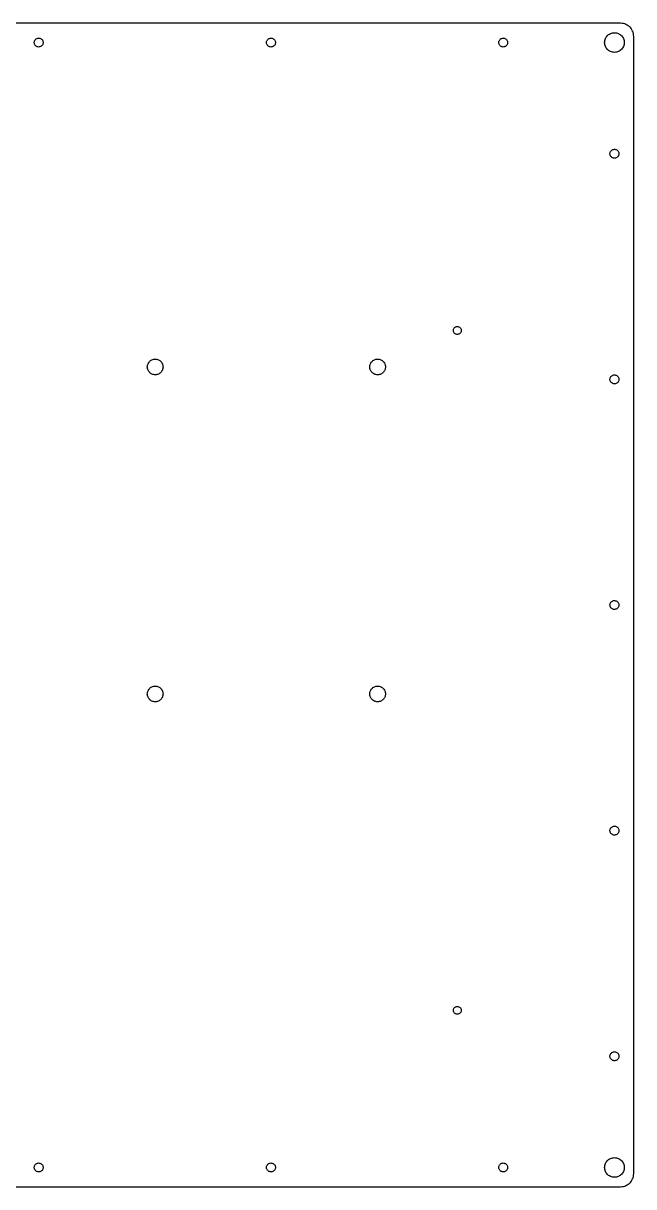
# Model space of a CAD drawing. Header units: metres. Extents: x -227 to 227, y -222 to 222.
# Drawn here: x -5.9 to 227.4, y -222.4 to 222.4 of the extents above; entities that cross this region are included whole.
import ezdxf

# ---------------------------------------------------------------- set-up
doc = ezdxf.new("R2010")
doc.units = ezdxf.units.M

msp = doc.modelspace()

# ---------------------------------------------------------------- linework, layer by layer
for p, q in [((222.375, 222.375), (-222.375, 222.375)), ((222.898, 222.348), (222.375, 222.375)), ((217.491, 217.787), (217.796, 218.034)), ((217.796, 218.034), (218.125, 218.248)), ((218.125, 218.248), (218.475, 218.426)), ((218.475, 218.426), (218.841, 218.566)), ((218.841, 218.566), (219.22, 218.668)), ((219.22, 218.668), (219.608, 218.729)), ((219.608, 218.729), (220, 218.75)), ((220, 218.75), (220.392, 218.729)), ((220.392, 218.729), (220.78, 218.668)), ((220.78, 218.668), (221.159, 218.566)), ((221.159, 218.566), (221.525, 218.426)), ((221.525, 218.426), (221.875, 218.248)), ((221.875, 218.248), (222.204, 218.034)), ((222.204, 218.034), (222.509, 217.787)), ((223.415, 222.266), (222.898, 222.348)), ((223.92, 222.13), (223.415, 222.266)), ((224.409, 221.943), (223.92, 222.13)), ((224.875, 221.705), (224.409, 221.943)), ((225.314, 221.42), (224.875, 221.705)), ((225.721, 221.091), (225.314, 221.42)), ((226.091, 220.721), (225.721, 221.091)), ((226.42, 220.314), (226.091, 220.721)), ((226.705, 219.875), (226.42, 220.314)), ((226.943, 219.409), (226.705, 219.875)), ((227.13, 218.92), (226.943, 219.409)), ((227.266, 218.415), (227.13, 218.92)), ((227.348, 217.898), (227.266, 218.415)), ((-1.69545, 215.124), (-1.65932, 215.37)), ((-1.69545, 214.876), (-1.69545, 215.124)), ((-1.65932, 214.63), (-1.69545, 214.876)), ((-1.65932, 215.37), (-1.58781, 215.607)), ((-1.58781, 214.393), (-1.65932, 214.63)), ((-1.58781, 215.607), (-1.48248, 215.832)), ((-1.48248, 214.168), (-1.58781, 214.393)), ((-1.48248, 215.832), (-1.34554, 216.039)), ((-1.34554, 213.961), (-1.48248, 214.168)), ((-1.34554, 216.039), (-1.17992, 216.224)), ((-1.17992, 213.776), (-1.34554, 213.961)), ((-1.17992, 216.224), (-0.98915, 216.383)), ((-0.98915, 213.617), (-1.17992, 213.776)), ((-0.98915, 216.383), (-0.7773, 216.512)), ((-0.7773, 213.488), (-0.98915, 213.617)), ((-0.7773, 216.512), (-0.54889, 216.609)), ((-0.54889, 213.391), (-0.7773, 213.488)), ((-0.54889, 216.609), (-0.30878, 216.672)), ((-0.30878, 216.672), (-0.06207, 216.699)), ((-0.06207, 216.699), (0.18593, 216.69)), ((0.18593, 216.69), (0.42998, 216.645)), ((0.42998, 216.645), (0.66487, 216.565)), ((0.66487, 216.565), (0.88559, 216.451)), ((0.88559, 213.549), (0.66487, 213.435)), ((0.88559, 216.451), (1.08743, 216.307)), ((1.08743, 213.693), (0.88559, 213.549)), ((1.08743, 216.307), (1.2661, 216.134)), ((1.2661, 213.866), (1.08743, 213.693)), ((1.2661, 216.134), (1.41779, 215.938)), ((1.41779, 214.062), (1.2661, 213.866)), ((1.41779, 215.938), (1.53926, 215.722)), ((1.53926, 214.278), (1.41779, 214.062)), ((1.53926, 215.722), (1.62791, 215.49)), ((1.62791, 214.51), (1.53926, 214.278)), ((1.62791, 215.49), (1.68187, 215.248)), ((1.68187, 214.752), (1.62791, 214.51)), ((1.68187, 215.248), (1.7, 215)), ((1.7, 215), (1.68187, 214.752)), ((87.0545, 215.124), (87.0907, 215.37)), ((87.0545, 214.876), (87.0545, 215.124)), ((87.0907, 214.63), (87.0545, 214.876)), ((87.0907, 215.37), (87.1622, 215.607)), ((87.1622, 214.393), (87.0907, 214.63)), ((87.1622, 215.607), (87.2675, 215.832)), ((87.2675, 214.168), (87.1622, 214.393)), ((87.2675, 215.832), (87.4044, 216.039)), ((87.4044, 213.961), (87.2675, 214.168)), ((87.4044, 216.039), (87.5701, 216.224)), ((87.5701, 213.776), (87.4044, 213.961)), ((87.5701, 216.224), (87.7608, 216.383)), ((87.7608, 213.617), (87.5701, 213.776)), ((87.7608, 216.383), (87.9727, 216.512)), ((87.9727, 213.488), (87.7608, 213.617)), ((87.9727, 216.512), (88.2011, 216.609)), ((88.2011, 213.391), (87.9727, 213.488)), ((88.2011, 216.609), (88.4412, 216.672)), ((88.4412, 216.672), (88.6879, 216.699)), ((88.6879, 216.699), (88.9359, 216.69)), ((88.9359, 216.69), (89.18, 216.645)), ((89.18, 216.645), (89.4149, 216.565)), ((89.4149, 216.565), (89.6356, 216.451)), ((89.6356, 213.549), (89.4149, 213.435)), ((89.6356, 216.451), (89.8374, 216.307)), ((89.8374, 213.693), (89.6356, 213.549)), ((89.8374, 216.307), (90.0161, 216.134)), ((90.0161, 213.866), (89.8374, 213.693)), ((90.0161, 216.134), (90.1678, 215.938)), ((90.1678, 214.062), (90.0161, 213.866)), ((90.1678, 215.938), (90.2893, 215.722)), ((90.2893, 214.278), (90.1678, 214.062)), ((90.2893, 215.722), (90.3779, 215.49)), ((90.3779, 214.51), (90.2893, 214.278)), ((90.3779, 215.49), (90.4319, 215.248)), ((90.4319, 214.752), (90.3779, 214.51)), ((90.4319, 215.248), (90.45, 215)), ((90.45, 215), (90.4319, 214.752)), ((175.805, 215.124), (175.841, 215.37)), ((175.805, 214.876), (175.805, 215.124)), ((175.841, 214.63), (175.805, 214.876)), ((175.841, 215.37), (175.912, 215.607)), ((175.912, 214.393), (175.841, 214.63)), ((175.912, 215.607), (176.018, 215.832)), ((176.018, 214.168), (175.912, 214.393)), ((176.018, 215.832), (176.154, 216.039)), ((176.154, 213.961), (176.018, 214.168)), ((176.154, 216.039), (176.32, 216.224)), ((176.32, 213.776), (176.154, 213.961)), ((176.32, 216.224), (176.511, 216.383)), ((176.511, 213.617), (176.32, 213.776)), ((176.511, 216.383), (176.723, 216.512)), ((176.723, 213.488), (176.511, 213.617)), ((176.723, 216.512), (176.951, 216.609)), ((176.951, 213.391), (176.723, 213.488)), ((176.951, 216.609), (177.191, 216.672)), ((177.191, 216.672), (177.438, 216.699)), ((177.438, 216.699), (177.686, 216.69)), ((177.686, 216.69), (177.93, 216.645)), ((177.93, 216.645), (178.165, 216.565)), ((178.165, 216.565), (178.386, 216.451)), ((178.386, 213.549), (178.165, 213.435)), ((178.386, 216.451), (178.587, 216.307)), ((178.587, 213.693), (178.386, 213.549)), ((178.587, 216.307), (178.766, 216.134)), ((178.766, 213.866), (178.587, 213.693)), ((178.766, 216.134), (178.918, 215.938)), ((178.918, 214.062), (178.766, 213.866)), ((178.918, 215.938), (179.039, 215.722)), ((179.039, 214.278), (178.918, 214.062)), ((179.039, 215.722), (179.128, 215.49)), ((179.128, 214.51), (179.039, 214.278)), ((179.128, 215.49), (179.182, 215.248)), ((179.182, 214.752), (179.128, 214.51)), ((179.182, 215.248), (179.2, 215)), ((179.2, 215), (179.182, 214.752)), ((216.25, 215), (216.271, 215.392)), ((216.271, 214.608), (216.25, 215)), ((216.271, 215.392), (216.332, 215.78)), ((216.332, 214.22), (216.271, 214.608)), ((216.332, 215.78), (216.434, 216.159)), ((216.434, 213.841), (216.332, 214.22)), ((216.434, 216.159), (216.574, 216.525)), ((216.574, 213.475), (216.434, 213.841)), ((216.574, 216.525), (216.752, 216.875)), ((216.752, 216.875), (216.966, 217.204)), ((216.966, 217.204), (217.213, 217.509)), ((217.213, 217.509), (217.491, 217.787)), ((222.509, 217.787), (222.787, 217.509)), ((222.787, 217.509), (223.034, 217.204)), ((223.034, 217.204), (223.248, 216.875)), ((223.248, 216.875), (223.426, 216.525)), ((223.426, 216.525), (223.566, 216.159)), ((223.566, 213.841), (223.426, 213.475)), ((223.566, 216.159), (223.668, 215.78)), ((223.668, 214.22), (223.566, 213.841)), ((223.668, 215.78), (223.729, 215.392)), ((223.729, 214.608), (223.668, 214.22)), ((223.729, 215.392), (223.75, 215)), ((223.75, 215), (223.729, 214.608)), ((227.375, 217.375), (227.348, 217.898)), ((227.375, -217.375), (227.375, 217.375)), ((-0.30878, 213.328), (-0.54889, 213.391)), ((-0.06207, 213.301), (-0.30878, 213.328)), ((0.18593, 213.31), (-0.06207, 213.301)), ((0.42998, 213.355), (0.18593, 213.31)), ((0.66487, 213.435), (0.42998, 213.355)), ((88.4412, 213.328), (88.2011, 213.391)), ((88.6879, 213.301), (88.4412, 213.328)), ((88.9359, 213.31), (88.6879, 213.301)), ((89.18, 213.355), (88.9359, 213.31)), ((89.4149, 213.435), (89.18, 213.355)), ((177.191, 213.328), (176.951, 213.391)), ((177.438, 213.301), (177.191, 213.328)), ((177.686, 213.31), (177.438, 213.301)), ((177.93, 213.355), (177.686, 213.31)), ((178.165, 213.435), (177.93, 213.355)), ((216.752, 213.125), (216.574, 213.475)), ((216.966, 212.796), (216.752, 213.125)), ((217.213, 212.491), (216.966, 212.796)), ((217.491, 212.213), (217.213, 212.491)), ((217.796, 211.966), (217.491, 212.213)), ((218.125, 211.752), (217.796, 211.966)), ((218.475, 211.574), (218.125, 211.752)), ((218.841, 211.434), (218.475, 211.574)), ((219.22, 211.332), (218.841, 211.434)), ((219.608, 211.271), (219.22, 211.332)), ((220, 211.25), (219.608, 211.271)), ((220.392, 211.271), (220, 211.25)), ((220.78, 211.332), (220.392, 211.271)), ((221.159, 211.434), (220.78, 211.332)), ((221.525, 211.574), (221.159, 211.434)), ((221.875, 211.752), (221.525, 211.574)), ((222.204, 211.966), (221.875, 211.752)), ((222.509, 212.213), (222.204, 211.966)), ((222.787, 212.491), (222.509, 212.213)), ((223.034, 212.796), (222.787, 212.491)), ((223.248, 213.125), (223.034, 212.796)), ((223.426, 213.475), (223.248, 213.125)), ((218.518, 173.332), (218.654, 173.539)), ((218.654, 173.539), (218.82, 173.724)), ((218.82, 173.724), (219.011, 173.883)), ((219.011, 173.883), (219.223, 174.012)), ((219.223, 174.012), (219.451, 174.109)), ((219.451, 174.109), (219.691, 174.172)), ((219.691, 174.172), (219.938, 174.199)), ((219.938, 174.199), (220.186, 174.19)), ((220.186, 174.19), (220.43, 174.145)), ((220.43, 174.145), (220.665, 174.065)), ((220.665, 174.065), (220.886, 173.951)), ((220.886, 173.951), (221.087, 173.807)), ((221.087, 173.807), (221.266, 173.634)), ((221.266, 173.634), (221.418, 173.438)), ((218.305, 172.624), (218.341, 172.87)), ((218.305, 172.376), (218.305, 172.624)), ((218.341, 172.13), (218.305, 172.376)), ((218.341, 172.87), (218.412, 173.107)), ((218.412, 171.893), (218.341, 172.13)), ((218.412, 173.107), (218.518, 173.332)), ((218.518, 171.668), (218.412, 171.893)), ((218.654, 171.461), (218.518, 171.668)), ((218.82, 171.276), (218.654, 171.461)), ((219.011, 171.117), (218.82, 171.276)), ((219.223, 170.988), (219.011, 171.117)), ((219.451, 170.891), (219.223, 170.988)), ((219.691, 170.828), (219.451, 170.891)), ((219.938, 170.801), (219.691, 170.828)), ((220.186, 170.81), (219.938, 170.801)), ((220.43, 170.855), (220.186, 170.81)), ((220.665, 170.935), (220.43, 170.855)), ((220.886, 171.049), (220.665, 170.935)), ((221.087, 171.193), (220.886, 171.049)), ((221.266, 171.366), (221.087, 171.193)), ((221.418, 171.562), (221.266, 171.366)), ((221.418, 173.438), (221.539, 173.222)), ((221.539, 171.778), (221.418, 171.562)), ((221.539, 173.222), (221.628, 172.99)), ((221.628, 172.01), (221.539, 171.778)), ((221.628, 172.99), (221.682, 172.748)), ((221.682, 172.252), (221.628, 172.01)), ((221.682, 172.748), (221.7, 172.5)), ((221.7, 172.5), (221.682, 172.252)), ((158.45, 104.95), (158.47, 105.197)), ((158.47, 104.703), (158.45, 104.95)), ((158.47, 105.197), (158.531, 105.437)), ((158.531, 104.463), (158.47, 104.703)), ((158.531, 105.437), (158.631, 105.664)), ((158.631, 104.236), (158.531, 104.463)), ((158.631, 105.664), (158.766, 105.871)), ((158.766, 104.029), (158.631, 104.236)), ((158.766, 105.871), (158.934, 106.054)), ((158.934, 103.846), (158.766, 104.029)), ((158.934, 106.054), (159.13, 106.206)), ((159.13, 103.694), (158.934, 103.846)), ((159.13, 106.206), (159.347, 106.324)), ((159.347, 103.576), (159.13, 103.694)), ((159.347, 106.324), (159.582, 106.404)), ((159.582, 103.496), (159.347, 103.576)), ((159.582, 106.404), (159.826, 106.445)), ((159.826, 103.455), (159.582, 103.496)), ((159.826, 106.445), (160.074, 106.445)), ((160.074, 103.455), (159.826, 103.455)), ((160.074, 106.445), (160.318, 106.404)), ((160.318, 103.496), (160.074, 103.455)), ((160.318, 106.404), (160.553, 106.324)), ((160.553, 103.576), (160.318, 103.496)), ((160.553, 106.324), (160.77, 106.206)), ((160.77, 103.694), (160.553, 103.576)), ((160.77, 106.206), (160.966, 106.054)), ((160.966, 103.846), (160.77, 103.694)), ((160.966, 106.054), (161.134, 105.871)), ((161.134, 104.029), (160.966, 103.846)), ((161.134, 105.871), (161.269, 105.664)), ((161.269, 104.236), (161.134, 104.029)), ((161.269, 105.664), (161.369, 105.437)), ((161.369, 104.463), (161.269, 104.236)), ((161.369, 105.437), (161.43, 105.197)), ((161.43, 104.703), (161.369, 104.463)), ((161.43, 105.197), (161.45, 104.95)), ((161.45, 104.95), (161.43, 104.703)), ((42.4926, 93.2294), (42.7366, 93.427)), ((42.7366, 93.427), (43, 93.5981)), ((43, 93.5981), (43.2798, 93.7406)), ((43.2798, 93.7406), (43.5729, 93.8532)), ((43.5729, 93.8532), (43.8763, 93.9344)), ((43.8763, 93.9344), (44.1864, 93.9836)), ((44.1864, 93.9836), (44.5, 94)), ((44.5, 94), (44.8136, 93.9836)), ((44.8136, 93.9836), (45.1237, 93.9344)), ((45.1237, 93.9344), (45.427, 93.8532)), ((45.427, 93.8532), (45.7202, 93.7406)), ((45.7202, 93.7406), (46, 93.5981)), ((46, 93.5981), (46.2634, 93.427)), ((46.2634, 93.427), (46.5074, 93.2294)), ((127.493, 93.2294), (127.737, 93.427)), ((127.737, 93.427), (128, 93.5981)), ((128, 93.5981), (128.28, 93.7406)), ((128.28, 93.7406), (128.573, 93.8532)), ((128.573, 93.8532), (128.876, 93.9344)), ((128.876, 93.9344), (129.186, 93.9836)), ((129.186, 93.9836), (129.5, 94)), ((129.5, 94), (129.814, 93.9836)), ((129.814, 93.9836), (130.124, 93.9344)), ((130.124, 93.9344), (130.427, 93.8532)), ((130.427, 93.8532), (130.72, 93.7406)), ((130.72, 93.7406), (131, 93.5981)), ((131, 93.5981), (131.263, 93.427)), ((131.263, 93.427), (131.507, 93.2294)), ((41.5, 91), (41.5164, 91.3136)), ((41.5164, 90.6864), (41.5, 91)), ((41.5164, 91.3136), (41.5656, 91.6237)), ((41.5656, 90.3763), (41.5164, 90.6864)), ((41.5656, 91.6237), (41.6468, 91.927)), ((41.6468, 90.073), (41.5656, 90.3763)), ((41.6468, 91.927), (41.7594, 92.2202)), ((41.7594, 89.7798), (41.6468, 90.073)), ((41.7594, 92.2202), (41.9019, 92.5)), ((41.9019, 89.5), (41.7594, 89.7798)), ((41.9019, 92.5), (42.0729, 92.7634)), ((42.0729, 89.2366), (41.9019, 89.5)), ((42.0729, 92.7634), (42.2706, 93.0074)), ((42.2706, 88.9926), (42.0729, 89.2366)), ((42.2706, 93.0074), (42.4926, 93.2294)), ((42.4926, 88.7706), (42.2706, 88.9926)), ((46.5074, 93.2294), (46.7294, 93.0074)), ((46.7294, 88.9926), (46.5074, 88.7706)), ((46.7294, 93.0074), (46.927, 92.7634)), ((46.927, 89.2366), (46.7294, 88.9926)), ((46.927, 92.7634), (47.0981, 92.5)), ((47.0981, 89.5), (46.927, 89.2366)), ((47.0981, 92.5), (47.2406, 92.2202)), ((47.2406, 89.7798), (47.0981, 89.5)), ((47.2406, 92.2202), (47.3532, 91.927)), ((47.3532, 90.073), (47.2406, 89.7798)), ((47.3532, 91.927), (47.4344, 91.6237)), ((47.4344, 90.3763), (47.3532, 90.073)), ((47.4344, 91.6237), (47.4836, 91.3136)), ((47.4836, 90.6864), (47.4344, 90.3763)), ((47.4836, 91.3136), (47.5, 91)), ((47.5, 91), (47.4836, 90.6864)), ((126.5, 91), (126.516, 91.3136)), ((126.516, 90.6864), (126.5, 91)), ((126.516, 91.3136), (126.566, 91.6237)), ((126.566, 90.3763), (126.516, 90.6864)), ((126.566, 91.6237), (126.647, 91.927)), ((126.647, 90.073), (126.566, 90.3763)), ((126.647, 91.927), (126.759, 92.2202)), ((126.759, 89.7798), (126.647, 90.073)), ((126.759, 92.2202), (126.902, 92.5)), ((126.902, 89.5), (126.759, 89.7798)), ((126.902, 92.5), (127.073, 92.7634)), ((127.073, 89.2366), (126.902, 89.5)), ((127.073, 92.7634), (127.271, 93.0074)), ((127.271, 88.9926), (127.073, 89.2366)), ((127.271, 93.0074), (127.493, 93.2294)), ((127.493, 88.7706), (127.271, 88.9926)), ((131.507, 93.2294), (131.729, 93.0074)), ((131.729, 88.9926), (131.507, 88.7706)), ((131.729, 93.0074), (131.927, 92.7634)), ((131.927, 89.2366), (131.729, 88.9926)), ((131.927, 92.7634), (132.098, 92.5)), ((132.098, 89.5), (131.927, 89.2366)), ((132.098, 92.5), (132.241, 92.2202)), ((132.241, 89.7798), (132.098, 89.5)), ((132.241, 92.2202), (132.353, 91.927)), ((132.353, 90.073), (132.241, 89.7798)), ((132.353, 91.927), (132.434, 91.6237)), ((132.434, 90.3763), (132.353, 90.073)), ((132.434, 91.6237), (132.484, 91.3136)), ((132.484, 90.6864), (132.434, 90.3763)), ((132.484, 91.3136), (132.5, 91)), ((132.5, 91), (132.484, 90.6864)), ((42.7366, 88.573), (42.4926, 88.7706)), ((43, 88.4019), (42.7366, 88.573)), ((43.2798, 88.2594), (43, 88.4019)), ((43.5729, 88.1468), (43.2798, 88.2594)), ((43.8763, 88.0656), (43.5729, 88.1468)), ((44.1864, 88.0164), (43.8763, 88.0656)), ((44.5, 88), (44.1864, 88.0164)), ((44.8136, 88.0164), (44.5, 88)), ((45.1237, 88.0656), (44.8136, 88.0164)), ((45.427, 88.1468), (45.1237, 88.0656)), ((45.7202, 88.2594), (45.427, 88.1468)), ((46, 88.4019), (45.7202, 88.2594)), ((46.2634, 88.573), (46, 88.4019)), ((46.5074, 88.7706), (46.2634, 88.573)), ((127.737, 88.573), (127.493, 88.7706)), ((128, 88.4019), (127.737, 88.573)), ((128.28, 88.2594), (128, 88.4019)), ((128.573, 88.1468), (128.28, 88.2594)), ((128.876, 88.0656), (128.573, 88.1468)), ((129.186, 88.0164), (128.876, 88.0656)), ((129.5, 88), (129.186, 88.0164)), ((129.814, 88.0164), (129.5, 88)), ((130.124, 88.0656), (129.814, 88.0164)), ((130.427, 88.1468), (130.124, 88.0656)), ((130.72, 88.2594), (130.427, 88.1468)), ((131, 88.4019), (130.72, 88.2594)), ((131.263, 88.573), (131, 88.4019)), ((131.507, 88.7706), (131.263, 88.573)), ((218.305, 86.3741), (218.341, 86.6196)), ((218.305, 86.1259), (218.305, 86.3741)), ((218.341, 85.8804), (218.305, 86.1259)), ((218.341, 86.6196), (218.412, 86.8573)), ((218.412, 85.6427), (218.341, 85.8804)), ((218.412, 86.8573), (218.518, 87.082)), ((218.518, 85.418), (218.412, 85.6427)), ((218.518, 87.082), (218.654, 87.289)), ((218.654, 85.211), (218.518, 85.418)), ((218.654, 87.289), (218.82, 87.4738)), ((218.82, 85.0262), (218.654, 85.211)), ((218.82, 87.4738), (219.011, 87.6326)), ((219.011, 84.8674), (218.82, 85.0262)), ((219.011, 87.6326), (219.223, 87.7619)), ((219.223, 84.7381), (219.011, 84.8674)), ((219.223, 87.7619), (219.451, 87.8589)), ((219.451, 84.6411), (219.223, 84.7381)), ((219.451, 87.8589), (219.691, 87.9217)), ((219.691, 84.5783), (219.451, 84.6411)), ((219.691, 87.9217), (219.938, 87.9489)), ((219.938, 84.5511), (219.691, 84.5783)), ((219.938, 87.9489), (220.186, 87.9398)), ((220.186, 84.5602), (219.938, 84.5511)), ((220.186, 87.9398), (220.43, 87.8947)), ((220.43, 84.6053), (220.186, 84.5602)), ((220.43, 87.8947), (220.665, 87.8146)), ((220.665, 84.6854), (220.43, 84.6053)), ((220.665, 87.8146), (220.886, 87.7011)), ((220.886, 84.7989), (220.665, 84.6854)), ((220.886, 87.7011), (221.087, 87.5567)), ((221.087, 84.9433), (220.886, 84.7989)), ((221.087, 87.5567), (221.266, 87.3844)), ((221.266, 85.1156), (221.087, 84.9433)), ((221.266, 87.3844), (221.418, 87.188)), ((221.418, 85.312), (221.266, 85.1156)), ((221.418, 87.188), (221.539, 86.9716)), ((221.539, 85.5284), (221.418, 85.312)), ((221.539, 86.9716), (221.628, 86.7398)), ((221.628, 85.7602), (221.539, 85.5284)), ((221.628, 86.7398), (221.682, 86.4975)), ((221.682, 86.0025), (221.628, 85.7602)), ((221.682, 86.4975), (221.7, 86.25)), ((221.7, 86.25), (221.682, 86.0025)), ((218.305, 0.12408), (218.341, 0.36963)), ((218.305, -0.12408), (218.305, 0.12408)), ((218.341, 0.36963), (218.412, 0.60728)), ((218.412, 0.60728), (218.518, 0.832)), ((218.518, 0.832), (218.654, 1.03899)), ((218.654, 1.03899), (218.82, 1.22383)), ((218.82, 1.22383), (219.011, 1.38258)), ((219.011, 1.38258), (219.223, 1.51187)), ((219.223, 1.51187), (219.451, 1.60893)), ((219.451, 1.60893), (219.691, 1.67171)), ((219.691, 1.67171), (219.938, 1.69885)), ((219.938, 1.69885), (220.186, 1.68979)), ((220.186, 1.68979), (220.43, 1.64471)), ((220.43, 1.64471), (220.665, 1.56458)), ((220.665, 1.56458), (220.886, 1.4511)), ((220.886, 1.4511), (221.087, 1.30669)), ((221.087, 1.30669), (221.266, 1.13443)), ((221.266, 1.13443), (221.418, 0.938)), ((221.418, 0.938), (221.539, 0.72157)), ((221.539, 0.72157), (221.628, 0.48976)), ((221.628, 0.48976), (221.682, 0.24751)), ((221.682, 0.24751), (221.7, 0)), ((221.7, 0), (221.682, -0.24751)), ((218.341, -0.36963), (218.305, -0.12408)), ((218.412, -0.60728), (218.341, -0.36963)), ((218.518, -0.832), (218.412, -0.60728)), ((218.654, -1.03899), (218.518, -0.832)), ((218.82, -1.22383), (218.654, -1.03899)), ((219.011, -1.38258), (218.82, -1.22383)), ((219.223, -1.51187), (219.011, -1.38258)), ((219.451, -1.60893), (219.223, -1.51187)), ((219.691, -1.67171), (219.451, -1.60893)), ((219.938, -1.69885), (219.691, -1.67171)), ((220.186, -1.68979), (219.938, -1.69885)), ((220.43, -1.64471), (220.186, -1.68979)), ((220.665, -1.56458), (220.43, -1.64471)), ((220.886, -1.4511), (220.665, -1.56458)), ((221.087, -1.30669), (220.886, -1.4511)), ((221.266, -1.13443), (221.087, -1.30669)), ((221.418, -0.938), (221.266, -1.13443)), ((221.539, -0.72157), (221.418, -0.938)), ((221.628, -0.48976), (221.539, -0.72157)), ((221.682, -0.24751), (221.628, -0.48976)), ((43.5729, -31.1468), (43.8763, -31.0656)), ((43.8763, -31.0656), (44.1864, -31.0164)), ((44.1864, -31.0164), (44.5, -31)), ((44.5, -31), (44.8136, -31.0164)), ((44.8136, -31.0164), (45.1237, -31.0656)), ((45.1237, -31.0656), (45.427, -31.1468)), ((128.573, -31.1468), (128.876, -31.0656)), ((128.876, -31.0656), (129.186, -31.0164)), ((129.186, -31.0164), (129.5, -31)), ((129.5, -31), (129.814, -31.0164)), ((129.814, -31.0164), (130.124, -31.0656)), ((130.124, -31.0656), (130.427, -31.1468)), ((41.5, -34), (41.5164, -33.6864)), ((41.5164, -34.3136), (41.5, -34)), ((41.5164, -33.6864), (41.5656, -33.3763)), ((41.5656, -34.6237), (41.5164, -34.3136)), ((41.5656, -33.3763), (41.6468, -33.0729)), ((41.6468, -34.927), (41.5656, -34.6237)), ((41.6468, -33.0729), (41.7594, -32.7798)), ((41.7594, -35.2202), (41.6468, -34.927)), ((41.7594, -32.7798), (41.9019, -32.5)), ((41.9019, -35.5), (41.7594, -35.2202)), ((41.9019, -32.5), (42.0729, -32.2366)), ((42.0729, -35.7634), (41.9019, -35.5)), ((42.0729, -32.2366), (42.2706, -31.9926)), ((42.2706, -31.9926), (42.4926, -31.7706)), ((42.4926, -31.7706), (42.7366, -31.5729)), ((42.7366, -31.5729), (43, -31.4019)), ((43, -31.4019), (43.2798, -31.2594)), ((43.2798, -31.2594), (43.5729, -31.1468)), ((45.427, -31.1468), (45.7202, -31.2594)), ((45.7202, -31.2594), (46, -31.4019)), ((46, -31.4019), (46.2634, -31.5729)), ((46.2634, -31.5729), (46.5074, -31.7706)), ((46.5074, -31.7706), (46.7294, -31.9926)), ((46.7294, -31.9926), (46.927, -32.2366)), ((46.927, -32.2366), (47.0981, -32.5)), ((47.0981, -35.5), (46.927, -35.7634)), ((47.0981, -32.5), (47.2406, -32.7798)), ((47.2406, -35.2202), (47.0981, -35.5)), ((47.2406, -32.7798), (47.3532, -33.0729)), ((47.3532, -34.927), (47.2406, -35.2202)), ((47.3532, -33.0729), (47.4344, -33.3763)), ((47.4344, -34.6237), (47.3532, -34.927)), ((47.4344, -33.3763), (47.4836, -33.6864)), ((47.4836, -34.3136), (47.4344, -34.6237)), ((47.4836, -33.6864), (47.5, -34)), ((47.5, -34), (47.4836, -34.3136)), ((126.5, -34), (126.516, -33.6864)), ((126.516, -34.3136), (126.5, -34)), ((126.516, -33.6864), (126.566, -33.3763)), ((126.566, -34.6237), (126.516, -34.3136)), ((126.566, -33.3763), (126.647, -33.0729)), ((126.647, -34.927), (126.566, -34.6237)), ((126.647, -33.0729), (126.759, -32.7798)), ((126.759, -35.2202), (126.647, -34.927)), ((126.759, -32.7798), (126.902, -32.5)), ((126.902, -35.5), (126.759, -35.2202)), ((126.902, -32.5), (127.073, -32.2366)), ((127.073, -35.7634), (126.902, -35.5)), ((127.073, -32.2366), (127.271, -31.9926)), ((127.271, -31.9926), (127.493, -31.7706)), ((127.493, -31.7706), (127.737, -31.5729)), ((127.737, -31.5729), (128, -31.4019)), ((128, -31.4019), (128.28, -31.2594)), ((128.28, -31.2594), (128.573, -31.1468)), ((130.427, -31.1468), (130.72, -31.2594)), ((130.72, -31.2594), (131, -31.4019)), ((131, -31.4019), (131.263, -31.5729)), ((131.263, -31.5729), (131.507, -31.7706)), ((131.507, -31.7706), (131.729, -31.9926)), ((131.729, -31.9926), (131.927, -32.2366)), ((131.927, -32.2366), (132.098, -32.5)), ((132.098, -35.5), (131.927, -35.7634)), ((132.098, -32.5), (132.241, -32.7798)), ((132.241, -35.2202), (132.098, -35.5)), ((132.241, -32.7798), (132.353, -33.0729)), ((132.353, -34.927), (132.241, -35.2202)), ((132.353, -33.0729), (132.434, -33.3763)), ((132.434, -34.6237), (132.353, -34.927)), ((132.434, -33.3763), (132.484, -33.6864)), ((132.484, -34.3136), (132.434, -34.6237)), ((132.484, -33.6864), (132.5, -34)), ((132.5, -34), (132.484, -34.3136)), ((42.2706, -36.0074), (42.0729, -35.7634)), ((42.4926, -36.2294), (42.2706, -36.0074)), ((42.7366, -36.427), (42.4926, -36.2294)), ((43, -36.5981), (42.7366, -36.427)), ((43.2798, -36.7406), (43, -36.5981)), ((43.5729, -36.8532), (43.2798, -36.7406)), ((43.8763, -36.9344), (43.5729, -36.8532)), ((44.1864, -36.9836), (43.8763, -36.9344)), ((44.5, -37), (44.1864, -36.9836)), ((44.8136, -36.9836), (44.5, -37)), ((45.1237, -36.9344), (44.8136, -36.9836)), ((45.427, -36.8532), (45.1237, -36.9344)), ((45.7202, -36.7406), (45.427, -36.8532)), ((46, -36.5981), (45.7202, -36.7406)), ((46.2634, -36.427), (46, -36.5981)), ((46.5074, -36.2294), (46.2634, -36.427)), ((46.7294, -36.0074), (46.5074, -36.2294)), ((46.927, -35.7634), (46.7294, -36.0074)), ((127.271, -36.0074), (127.073, -35.7634)), ((127.493, -36.2294), (127.271, -36.0074)), ((127.737, -36.427), (127.493, -36.2294)), ((128, -36.5981), (127.737, -36.427)), ((128.28, -36.7406), (128, -36.5981)), ((128.573, -36.8532), (128.28, -36.7406)), ((128.876, -36.9344), (128.573, -36.8532)), ((129.186, -36.9836), (128.876, -36.9344)), ((129.5, -37), (129.186, -36.9836)), ((129.814, -36.9836), (129.5, -37)), ((130.124, -36.9344), (129.814, -36.9836)), ((130.427, -36.8532), (130.124, -36.9344)), ((130.72, -36.7406), (130.427, -36.8532)), ((131, -36.5981), (130.72, -36.7406)), ((131.263, -36.427), (131, -36.5981)), ((131.507, -36.2294), (131.263, -36.427)), ((131.729, -36.0074), (131.507, -36.2294)), ((131.927, -35.7634), (131.729, -36.0074)), ((218.305, -86.1259), (218.341, -85.8804)), ((218.305, -86.3741), (218.305, -86.1259)), ((218.341, -86.6196), (218.305, -86.3741)), ((218.341, -85.8804), (218.412, -85.6427)), ((218.412, -86.8573), (218.341, -86.6196)), ((218.412, -85.6427), (218.518, -85.418)), ((218.518, -87.082), (218.412, -86.8573)), ((218.518, -85.418), (218.654, -85.211)), ((218.654, -87.289), (218.518, -87.082)), ((218.654, -85.211), (218.82, -85.0262)), ((218.82, -87.4738), (218.654, -87.289)), ((218.82, -85.0262), (219.011, -84.8674)), ((219.011, -87.6326), (218.82, -87.4738)), ((219.011, -84.8674), (219.223, -84.7381)), ((219.223, -87.7619), (219.011, -87.6326)), ((219.223, -84.7381), (219.451, -84.6411)), ((219.451, -87.8589), (219.223, -87.7619)), ((219.451, -84.6411), (219.691, -84.5783)), ((219.691, -87.9217), (219.451, -87.8589)), ((219.691, -84.5783), (219.938, -84.5511)), ((219.938, -87.9489), (219.691, -87.9217)), ((219.938, -84.5511), (220.186, -84.5602)), ((220.186, -87.9398), (219.938, -87.9489)), ((220.186, -84.5602), (220.43, -84.6053)), ((220.43, -87.8947), (220.186, -87.9398)), ((220.43, -84.6053), (220.665, -84.6854)), ((220.665, -87.8146), (220.43, -87.8947)), ((220.665, -84.6854), (220.886, -84.7989)), ((220.886, -87.7011), (220.665, -87.8146)), ((220.886, -84.7989), (221.087, -84.9433)), ((221.087, -87.5567), (220.886, -87.7011)), ((221.087, -84.9433), (221.266, -85.1156)), ((221.266, -87.3844), (221.087, -87.5567)), ((221.266, -85.1156), (221.418, -85.312)), ((221.418, -87.188), (221.266, -87.3844)), ((221.418, -85.312), (221.539, -85.5284)), ((221.539, -86.9716), (221.418, -87.188)), ((221.539, -85.5284), (221.628, -85.7602)), ((221.628, -86.7398), (221.539, -86.9716)), ((221.628, -85.7602), (221.682, -86.0025)), ((221.682, -86.4975), (221.628, -86.7398)), ((221.682, -86.0025), (221.7, -86.25)), ((221.7, -86.25), (221.682, -86.4975)), ((158.45, -154.95), (158.47, -154.703)), ((158.47, -155.197), (158.45, -154.95)), ((158.47, -154.703), (158.531, -154.463)), ((158.531, -155.437), (158.47, -155.197)), ((158.531, -154.463), (158.631, -154.236)), ((158.631, -155.664), (158.531, -155.437)), ((158.631, -154.236), (158.766, -154.029)), ((158.766, -154.029), (158.934, -153.846)), ((158.934, -153.846), (159.13, -153.694)), ((159.13, -153.694), (159.347, -153.576)), ((159.347, -153.576), (159.582, -153.496)), ((159.582, -153.496), (159.826, -153.455)), ((159.826, -153.455), (160.074, -153.455)), ((160.074, -153.455), (160.318, -153.496)), ((160.318, -153.496), (160.553, -153.576)), ((160.553, -153.576), (160.77, -153.694)), ((160.77, -153.694), (160.966, -153.846)), ((160.966, -153.846), (161.134, -154.029)), ((161.134, -154.029), (161.269, -154.236)), ((161.269, -154.236), (161.369, -154.463)), ((161.369, -155.437), (161.269, -155.664)), ((161.369, -154.463), (161.43, -154.703)), ((161.43, -155.197), (161.369, -155.437)), ((161.43, -154.703), (161.45, -154.95)), ((161.45, -154.95), (161.43, -155.197)), ((158.766, -155.871), (158.631, -155.664)), ((158.934, -156.054), (158.766, -155.871)), ((159.13, -156.206), (158.934, -156.054)), ((159.347, -156.324), (159.13, -156.206)), ((159.582, -156.404), (159.347, -156.324)), ((159.826, -156.445), (159.582, -156.404)), ((160.074, -156.445), (159.826, -156.445)), ((160.318, -156.404), (160.074, -156.445)), ((160.553, -156.324), (160.318, -156.404)), ((160.77, -156.206), (160.553, -156.324)), ((160.966, -156.054), (160.77, -156.206)), ((161.134, -155.871), (160.966, -156.054)), ((161.269, -155.664), (161.134, -155.871)), ((218.305, -172.376), (218.341, -172.13)), ((218.305, -172.624), (218.305, -172.376)), ((218.341, -172.87), (218.305, -172.624)), ((218.341, -172.13), (218.412, -171.893)), ((218.412, -173.107), (218.341, -172.87)), ((218.412, -171.893), (218.518, -171.668)), ((218.518, -173.332), (218.412, -173.107)), ((218.518, -171.668), (218.654, -171.461)), ((218.654, -173.539), (218.518, -173.332)), ((218.654, -171.461), (218.82, -171.276)), ((218.82, -171.276), (219.011, -171.117)), ((219.011, -171.117), (219.223, -170.988)), ((219.223, -170.988), (219.451, -170.891)), ((219.451, -170.891), (219.691, -170.828)), ((219.691, -170.828), (219.938, -170.801)), ((219.938, -170.801), (220.186, -170.81)), ((220.186, -170.81), (220.43, -170.855)), ((220.43, -170.855), (220.665, -170.935)), ((220.665, -170.935), (220.886, -171.049)), ((220.886, -171.049), (221.087, -171.193)), ((221.087, -171.193), (221.266, -171.366)), ((221.266, -171.366), (221.418, -171.562)), ((221.418, -173.438), (221.266, -173.634)), ((221.418, -171.562), (221.539, -171.778)), ((221.539, -173.222), (221.418, -173.438)), ((221.539, -171.778), (221.628, -172.01)), ((221.628, -172.99), (221.539, -173.222)), ((221.628, -172.01), (221.682, -172.252)), ((221.682, -172.748), (221.628, -172.99)), ((221.682, -172.252), (221.7, -172.5)), ((221.7, -172.5), (221.682, -172.748)), ((218.82, -173.724), (218.654, -173.539)), ((219.011, -173.883), (218.82, -173.724)), ((219.223, -174.012), (219.011, -173.883)), ((219.451, -174.109), (219.223, -174.012)), ((219.691, -174.172), (219.451, -174.109)), ((219.938, -174.199), (219.691, -174.172)), ((220.186, -174.19), (219.938, -174.199)), ((220.43, -174.145), (220.186, -174.19)), ((220.665, -174.065), (220.43, -174.145)), ((220.886, -173.951), (220.665, -174.065)), ((221.087, -173.807), (220.886, -173.951)), ((221.266, -173.634), (221.087, -173.807)), ((-0.7773, -213.488), (-0.54889, -213.391)), ((-0.54889, -213.391), (-0.30878, -213.328)), ((-0.30878, -213.328), (-0.06207, -213.301)), ((-0.06207, -213.301), (0.18593, -213.31)), ((0.18593, -213.31), (0.42998, -213.355)), ((0.42998, -213.355), (0.66487, -213.435)), ((0.66487, -213.435), (0.88559, -213.549)), ((87.9727, -213.488), (88.2011, -213.391)), ((88.2011, -213.391), (88.4412, -213.328)), ((88.4412, -213.328), (88.6879, -213.301)), ((88.6879, -213.301), (88.9359, -213.31)), ((88.9359, -213.31), (89.18, -213.355)), ((89.18, -213.355), (89.4149, -213.435)), ((89.4149, -213.435), (89.6356, -213.549)), ((176.723, -213.488), (176.951, -213.391)), ((176.951, -213.391), (177.191, -213.328)), ((177.191, -213.328), (177.438, -213.301)), ((177.438, -213.301), (177.686, -213.31)), ((177.686, -213.31), (177.93, -213.355)), ((177.93, -213.355), (178.165, -213.435)), ((178.165, -213.435), (178.386, -213.549)), ((216.434, -213.841), (216.574, -213.475)), ((216.574, -213.475), (216.752, -213.125)), ((216.752, -213.125), (216.966, -212.796)), ((216.966, -212.796), (217.213, -212.491)), ((217.213, -212.491), (217.491, -212.213)), ((217.491, -212.213), (217.796, -211.966)), ((217.796, -211.966), (218.125, -211.752)), ((218.125, -211.752), (218.475, -211.574)), ((218.475, -211.574), (218.841, -211.434)), ((218.841, -211.434), (219.22, -211.332)), ((219.22, -211.332), (219.608, -211.271)), ((219.608, -211.271), (220, -211.25)), ((220, -211.25), (220.392, -211.271)), ((220.392, -211.271), (220.78, -211.332)), ((220.78, -211.332), (221.159, -211.434)), ((221.159, -211.434), (221.525, -211.574)), ((221.525, -211.574), (221.875, -211.752)), ((221.875, -211.752), (222.204, -211.966)), ((222.204, -211.966), (222.509, -212.213)), ((222.509, -212.213), (222.787, -212.491)), ((222.787, -212.491), (223.034, -212.796)), ((223.034, -212.796), (223.248, -213.125)), ((223.248, -213.125), (223.426, -213.475)), ((223.426, -213.475), (223.566, -213.841)), ((-1.69545, -214.876), (-1.65932, -214.63)), ((-1.69545, -215.124), (-1.69545, -214.876)), ((-1.65932, -215.37), (-1.69545, -215.124)), ((-1.65932, -214.63), (-1.58781, -214.393)), ((-1.58781, -215.607), (-1.65932, -215.37)), ((-1.58781, -214.393), (-1.48248, -214.168)), ((-1.48248, -215.832), (-1.58781, -215.607)), ((-1.48248, -214.168), (-1.34554, -213.961)), ((-1.34554, -216.039), (-1.48248, -215.832)), ((-1.34554, -213.961), (-1.17992, -213.776)), ((-1.17992, -216.224), (-1.34554, -216.039)), ((-1.17992, -213.776), (-0.98915, -213.617)), ((-0.98915, -216.383), (-1.17992, -216.224)), ((-0.98915, -213.617), (-0.7773, -213.488)), ((-0.7773, -216.512), (-0.98915, -216.383)), ((-0.54889, -216.609), (-0.7773, -216.512)), ((-0.30878, -216.672), (-0.54889, -216.609)), ((-0.06207, -216.699), (-0.30878, -216.672)), ((0.18593, -216.69), (-0.06207, -216.699)), ((0.42998, -216.645), (0.18593, -216.69)), ((0.66487, -216.565), (0.42998, -216.645)), ((0.88559, -216.451), (0.66487, -216.565)), ((0.88559, -213.549), (1.08743, -213.693)), ((1.08743, -216.307), (0.88559, -216.451)), ((1.08743, -213.693), (1.2661, -213.866)), ((1.2661, -216.134), (1.08743, -216.307)), ((1.2661, -213.866), (1.41779, -214.062)), ((1.41779, -215.938), (1.2661, -216.134)), ((1.41779, -214.062), (1.53926, -214.278)), ((1.53926, -215.722), (1.41779, -215.938)), ((1.53926, -214.278), (1.62791, -214.51)), ((1.62791, -215.49), (1.53926, -215.722)), ((1.62791, -214.51), (1.68187, -214.752)), ((1.68187, -215.248), (1.62791, -215.49)), ((1.68187, -214.752), (1.7, -215)), ((1.7, -215), (1.68187, -215.248)), ((87.0545, -214.876), (87.0907, -214.63)), ((87.0545, -215.124), (87.0545, -214.876)), ((87.0907, -215.37), (87.0545, -215.124)), ((87.0907, -214.63), (87.1622, -214.393)), ((87.1622, -215.607), (87.0907, -215.37)), ((87.1622, -214.393), (87.2675, -214.168)), ((87.2675, -215.832), (87.1622, -215.607)), ((87.2675, -214.168), (87.4044, -213.961)), ((87.4044, -216.039), (87.2675, -215.832)), ((87.4044, -213.961), (87.5701, -213.776)), ((87.5701, -216.224), (87.4044, -216.039)), ((87.5701, -213.776), (87.7608, -213.617)), ((87.7608, -216.383), (87.5701, -216.224)), ((87.7608, -213.617), (87.9727, -213.488)), ((87.9727, -216.512), (87.7608, -216.383)), ((88.2011, -216.609), (87.9727, -216.512)), ((88.4412, -216.672), (88.2011, -216.609)), ((88.6879, -216.699), (88.4412, -216.672)), ((88.9359, -216.69), (88.6879, -216.699)), ((89.18, -216.645), (88.9359, -216.69)), ((89.4149, -216.565), (89.18, -216.645)), ((89.6356, -216.451), (89.4149, -216.565)), ((89.6356, -213.549), (89.8374, -213.693)), ((89.8374, -216.307), (89.6356, -216.451)), ((89.8374, -213.693), (90.0161, -213.866)), ((90.0161, -216.134), (89.8374, -216.307)), ((90.0161, -213.866), (90.1678, -214.062)), ((90.1678, -215.938), (90.0161, -216.134)), ((90.1678, -214.062), (90.2893, -214.278)), ((90.2893, -215.722), (90.1678, -215.938)), ((90.2893, -214.278), (90.3779, -214.51)), ((90.3779, -215.49), (90.2893, -215.722)), ((90.3779, -214.51), (90.4319, -214.752)), ((90.4319, -215.248), (90.3779, -215.49)), ((90.4319, -214.752), (90.45, -215)), ((90.45, -215), (90.4319, -215.248)), ((175.805, -214.876), (175.841, -214.63)), ((175.805, -215.124), (175.805, -214.876)), ((175.841, -215.37), (175.805, -215.124)), ((175.841, -214.63), (175.912, -214.393)), ((175.912, -215.607), (175.841, -215.37)), ((175.912, -214.393), (176.018, -214.168)), ((176.018, -215.832), (175.912, -215.607)), ((176.018, -214.168), (176.154, -213.961)), ((176.154, -216.039), (176.018, -215.832)), ((176.154, -213.961), (176.32, -213.776)), ((176.32, -216.224), (176.154, -216.039)), ((176.32, -213.776), (176.511, -213.617)), ((176.511, -216.383), (176.32, -216.224)), ((176.511, -213.617), (176.723, -213.488)), ((176.723, -216.512), (176.511, -216.383)), ((176.951, -216.609), (176.723, -216.512)), ((177.191, -216.672), (176.951, -216.609)), ((177.438, -216.699), (177.191, -216.672)), ((177.686, -216.69), (177.438, -216.699)), ((177.93, -216.645), (177.686, -216.69)), ((178.165, -216.565), (177.93, -216.645)), ((178.386, -216.451), (178.165, -216.565)), ((178.386, -213.549), (178.587, -213.693)), ((178.587, -216.307), (178.386, -216.451)), ((178.587, -213.693), (178.766, -213.866)), ((178.766, -216.134), (178.587, -216.307)), ((178.766, -213.866), (178.918, -214.062)), ((178.918, -215.938), (178.766, -216.134)), ((178.918, -214.062), (179.039, -214.278)), ((179.039, -215.722), (178.918, -215.938)), ((179.039, -214.278), (179.128, -214.51)), ((179.128, -215.49), (179.039, -215.722)), ((179.128, -214.51), (179.182, -214.752)), ((179.182, -215.248), (179.128, -215.49)), ((179.182, -214.752), (179.2, -215)), ((179.2, -215), (179.182, -215.248)), ((216.25, -215), (216.271, -214.608)), ((216.271, -215.392), (216.25, -215)), ((216.271, -214.608), (216.332, -214.22)), ((216.332, -215.78), (216.271, -215.392)), ((216.332, -214.22), (216.434, -213.841)), ((216.434, -216.159), (216.332, -215.78)), ((216.574, -216.525), (216.434, -216.159)), ((216.752, -216.875), (216.574, -216.525)), ((216.966, -217.204), (216.752, -216.875)), ((217.213, -217.509), (216.966, -217.204)), ((217.491, -217.787), (217.213, -217.509)), ((217.796, -218.034), (217.491, -217.787)), ((222.509, -217.787), (222.204, -218.034)), ((222.787, -217.509), (222.509, -217.787)), ((223.034, -217.204), (222.787, -217.509)), ((223.248, -216.875), (223.034, -217.204)), ((223.426, -216.525), (223.248, -216.875)), ((223.566, -216.159), (223.426, -216.525)), ((223.566, -213.841), (223.668, -214.22)), ((223.668, -215.78), (223.566, -216.159)), ((223.668, -214.22), (223.729, -214.608)), ((223.729, -215.392), (223.668, -215.78)), ((223.729, -214.608), (223.75, -215)), ((223.75, -215), (223.729, -215.392)), ((227.266, -218.415), (227.348, -217.898)), ((227.348, -217.898), (227.375, -217.375)), ((-222.375, -222.375), (222.375, -222.375)), ((218.125, -218.248), (217.796, -218.034)), ((218.475, -218.426), (218.125, -218.248)), ((218.841, -218.566), (218.475, -218.426)), ((219.22, -218.668), (218.841, -218.566)), ((219.608, -218.729), (219.22, -218.668)), ((220, -218.75), (219.608, -218.729)), ((220.392, -218.729), (220, -218.75)), ((220.78, -218.668), (220.392, -218.729)), ((221.159, -218.566), (220.78, -218.668)), ((221.525, -218.426), (221.159, -218.566)), ((221.875, -218.248), (221.525, -218.426)), ((222.204, -218.034), (221.875, -218.248)), ((222.375, -222.375), (222.898, -222.348)), ((222.898, -222.348), (223.415, -222.266)), ((223.415, -222.266), (223.92, -222.13)), ((223.92, -222.13), (224.409, -221.943)), ((224.409, -221.943), (224.875, -221.705)), ((224.875, -221.705), (225.314, -221.42)), ((225.314, -221.42), (225.721, -221.091)), ((225.721, -221.091), (226.091, -220.721)), ((226.091, -220.721), (226.42, -220.314)), ((226.42, -220.314), (226.705, -219.875)), ((226.705, -219.875), (226.943, -219.409)), ((226.943, -219.409), (227.13, -218.92)), ((227.13, -218.92), (227.266, -218.415))]:
    msp.add_line(p, q)

doc.saveas('drawing.dxf')
